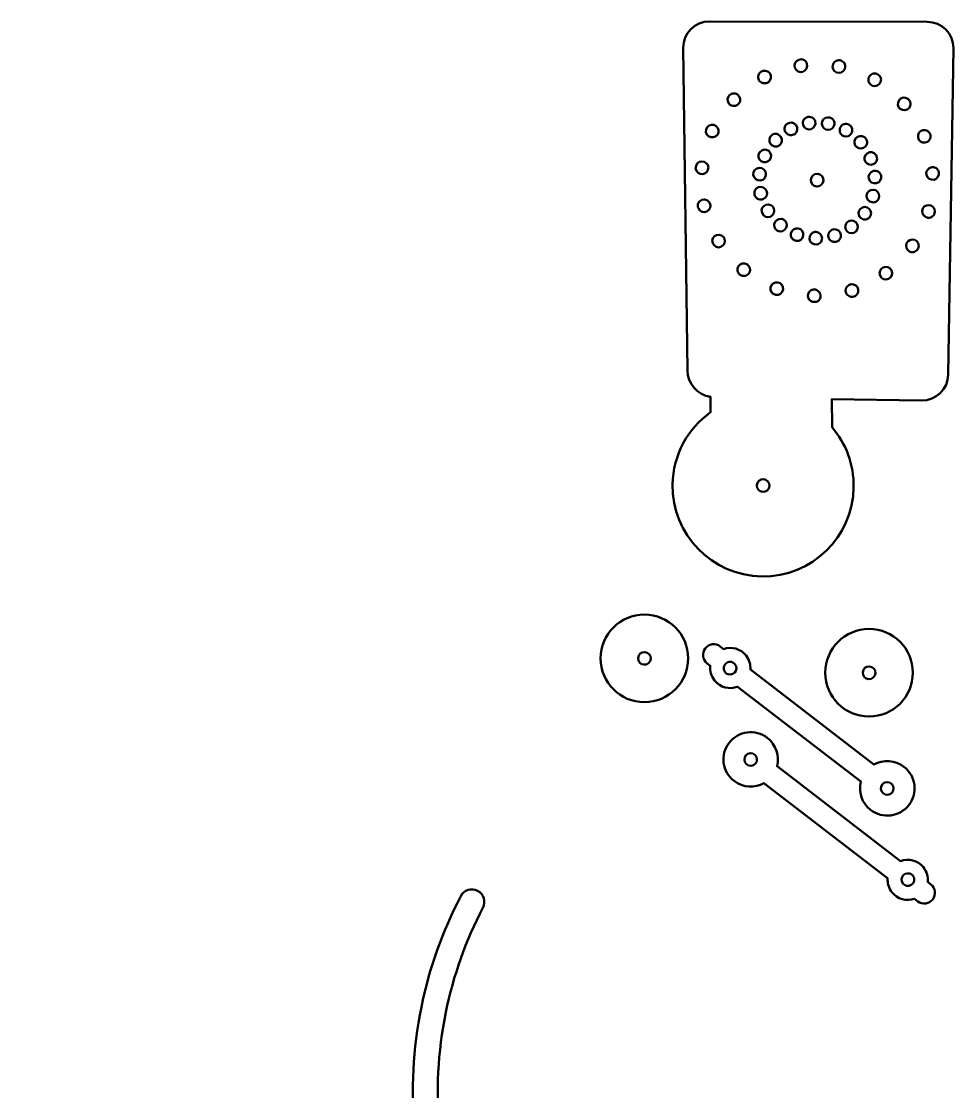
# Model space of a CAD drawing. Header units: inches. Extents: x 1.8 to 45.8, y -63.5 to -2.9.
# Drawn here: x 1.76 to 15.51, y -31.3 to -15.5 of the extents above; entities that cross this region are included whole.
import ezdxf

# ---------------------------------------------------------------- set-up
doc = ezdxf.new("R2010")
doc.units = ezdxf.units.IN
doc.header["$MEASUREMENT"] = 0
doc.layers.add('1', color=7, linetype='Continuous')
doc.layers.add('4', color=7, linetype='Continuous')

# ---------------------------------------------------------------- blocks, each defined once
blk = doc.blocks.new('block 85')
at = {"layer": '1', "color": 140, "lineweight": 50, "true_color": 0x00aeef}
blk.add_open_spline([(8.24, -28.41), (7.971, -28.924), (7.775, -29.476), (7.658, -30.05), (7.532, -30.667), (7.503, -31.281), (7.56, -31.878), (7.56, -31.878), (2.488, -32.671), (2.488, -32.671), (2.488, -32.671), (1.93, -32.759), (1.93, -32.759), (1.93, -32.759), (1.757, -32.786), (1.757, -32.786), (1.757, -32.786), (1.871, -33.515), (1.871, -33.515), (1.871, -33.515), (4.054, -33.173), (4.054, -33.173), (4.054, -33.173), (7.77, -41.689), (7.77, -41.689), (7.77, -41.689), (5.986, -41.859), (5.986, -41.859), (5.986, -41.859), (5.986, -41.859), (5.986, -41.859), (5.986, -41.859), (5.976, -41.613), (5.976, -41.613), (5.976, -41.613), (5.189, -41.646), (5.189, -41.646), (5.189, -41.646), (5.244, -43.002), (5.244, -43.002), (5.244, -43.002), (5.862, -42.977), (5.862, -42.977), (5.862, -42.977), (5.862, -42.977), (5.862, -42.977), (5.862, -42.977), (6.408, -43.812), (6.408, -43.812), (5.614, -44.412), (4.96, -45.203), (4.521, -46.134), (4.521, -46.134), (4.063, -45.941), (4.063, -45.941), (4.063, -45.941), (4.147, -45.53), (4.147, -45.53), (4.178, -45.38), (4.081, -45.234), (3.931, -45.203), (3.931, -45.203), (3.38, -45.091), (3.38, -45.091), (3.23, -45.06), (3.084, -45.157), (3.054, -45.307), (3.023, -45.456), (3.12, -45.603), (3.269, -45.633), (3.269, -45.633), (3.55, -45.69), (3.55, -45.69), (3.55, -45.69), (2.498, -50.842), (2.498, -50.842), (2.468, -50.992), (2.564, -51.138), (2.714, -51.169), (2.864, -51.199), (3.01, -51.103), (3.041, -50.953), (3.041, -50.953), (3.075, -50.786), (3.075, -50.786), (3.075, -50.786), (3.191, -50.81), (3.191, -50.81), (3.168, -51.003), (3.263, -51.177), (3.416, -51.208), (3.569, -51.239), (3.725, -51.117), (3.78, -50.93), (3.877, -50.946), (3.971, -50.883), (3.991, -50.785), (4.012, -50.685), (3.947, -50.588), (3.847, -50.568), (3.847, -50.568), (3.148, -50.425), (3.148, -50.425), (3.148, -50.425), (3.419, -49.1), (3.419, -49.1), (3.419, -49.1), (3.927, -49.097), (3.927, -49.097), (4.026, -51.309), (5.297, -53.309), (7.234, -54.328), (7.257, -54.489), (7.378, -54.625), (7.547, -54.659), (7.651, -54.681), (7.754, -54.659), (7.838, -54.606), (8.164, -54.734), (8.505, -54.836), (8.86, -54.908), (8.96, -54.929), (9.057, -54.864), (9.078, -54.765), (9.098, -54.665), (9.034, -54.567), (8.934, -54.547), (8.618, -54.483), (8.313, -54.393), (8.021, -54.281), (8.026, -54.093), (7.896, -53.922), (7.705, -53.883), (7.577, -53.857), (7.45, -53.897), (7.36, -53.978), (5.15, -52.791), (3.878, -50.235), (4.409, -47.632), (5.057, -44.46), (8.14, -42.401), (11.282, -43.042), (11.382, -43.063), (11.479, -42.998), (11.499, -42.899), (11.52, -42.799), (11.455, -42.701), (11.355, -42.681), (9.815, -42.367), (8.288, -42.662), (7.022, -43.403), (7.022, -43.403), (6.468, -42.555), (6.468, -42.555), (6.468, -42.555), (11.51, -42.073), (11.51, -42.073), (11.633, -42.283), (11.84, -42.443), (12.098, -42.496), (12.577, -42.594), (13.044, -42.285), (13.142, -41.806), (13.239, -41.327), (12.93, -40.86), (12.452, -40.762), (12.306, -40.732), (12.162, -40.741), (12.029, -40.779), (12.029, -40.779), (5.297, -32.979), (5.297, -32.979), (5.297, -32.979), (7.675, -32.607), (7.675, -32.607), (8.183, -34.935), (10.017, -36.864), (12.497, -37.37), (12.871, -37.447), (13.252, -37.489), (13.63, -37.496), (13.721, -37.498), (13.797, -37.434), (13.814, -37.348), (13.817, -37.338), (13.818, -37.326), (13.818, -37.315), (13.82, -37.213), (13.739, -37.129), (13.637, -37.127), (13.282, -37.12), (12.923, -37.081), (12.571, -37.009), (10.009, -36.486), (8.181, -34.349), (7.93, -31.875), (7.873, -31.304), (7.899, -30.715), (8.019, -30.124), (8.13, -29.583), (8.314, -29.064), (8.567, -28.581), (8.614, -28.49), (8.579, -28.379), (8.489, -28.332), (8.399, -28.285), (8.288, -28.319), (8.24, -28.41)], degree=3, knots=[0, 0, 0, 0, 1, 1, 1, 2, 2, 2, 3, 3, 3, 4, 4, 4, 5, 5, 5, 6, 6, 6, 7, 7, 7, 8, 8, 8, 9, 9, 9, 10, 10, 10, 11, 11, 11, 12, 12, 12, 13, 13, 13, 14, 14, 14, 15, 15, 15, 16, 16, 16, 17, 17, 17, 18, 18, 18, 19, 19, 19, 20, 20, 20, 21, 21, 21, 22, 22, 22, 23, 23, 23, 24, 24, 24, 25, 25, 25, 26, 26, 26, 27, 27, 27, 28, 28, 28, 29, 29, 29, 30, 30, 30, 31, 31, 31, 32, 32, 32, 33, 33, 33, 34, 34, 34, 35, 35, 35, 36, 36, 36, 37, 37, 37, 38, 38, 38, 39, 39, 39, 40, 40, 40, 41, 41, 41, 42, 42, 42, 43, 43, 43, 44, 44, 44, 45, 45, 45, 46, 46, 46, 47, 47, 47, 48, 48, 48, 49, 49, 49, 50, 50, 50, 51, 51, 51, 52, 52, 52, 53, 53, 53, 54, 54, 54, 55, 55, 55, 56, 56, 56, 57, 57, 57, 58, 58, 58, 59, 59, 59, 60, 60, 60, 61, 61, 61, 62, 62, 62, 63, 63, 63, 64, 64, 64, 65, 65, 65, 66, 66, 66, 67, 67, 67, 68, 68, 68, 69, 69, 69, 69], dxfattribs=at)

msp = doc.modelspace()

# ---------------------------------------------------------------- linework, layer by layer
at = {"color": 240, "lineweight": 50, "true_color": 0xed1c24}
for points, knots in [([(15.124, -15.502), (15.124, -15.502), (11.909, -15.497), (11.909, -15.497), (11.694, -15.497), (11.521, -15.672), (11.523, -15.887), (11.523, -15.887), (11.583, -20.649), (11.583, -20.649), (11.585, -20.846), (11.736, -21.012), (11.926, -21.041), (11.926, -21.041), (11.927, -21.266), (11.927, -21.266), (11.593, -21.505), (11.372, -21.891), (11.365, -22.333), (11.354, -23.071), (11.943, -23.678), (12.681, -23.69), (13.418, -23.701), (14.026, -23.112), (14.037, -22.375), (14.043, -22.036), (13.921, -21.727), (13.718, -21.488), (13.718, -21.488), (13.716, -21.073), (13.716, -21.073), (13.716, -21.073), (15.036, -21.093), (15.036, -21.093), (15.251, -21.097), (15.43, -20.924), (15.433, -20.709), (15.433, -20.709), (15.508, -15.893), (15.508, -15.893), (15.512, -15.679), (15.339, -15.503), (15.124, -15.502)], [0, 0, 0, 0, 1, 1, 1, 2, 2, 2, 3, 3, 3, 4, 4, 4, 5, 5, 5, 6, 6, 6, 7, 7, 7, 8, 8, 8, 9, 9, 9, 10, 10, 10, 11, 11, 11, 12, 12, 12, 13, 13, 13, 14, 14, 14, 14]), ([(13.348, -16.122), (13.361, -16.173), (13.333, -16.22), (13.287, -16.239), (13.242, -16.255), (13.19, -16.23), (13.171, -16.181), (13.151, -16.133), (13.175, -16.08), (13.227, -16.062), (13.253, -16.053), (13.28, -16.055), (13.302, -16.065), (13.324, -16.076), (13.341, -16.097), (13.348, -16.122)], [0, 0, 0, 0, 1, 1, 1, 2, 2, 2, 3, 3, 3, 4, 4, 4, 5, 5, 5, 5]), ([(13.914, -16.167), (13.911, -16.218), (13.867, -16.258), (13.819, -16.255), (13.77, -16.258), (13.73, -16.218), (13.727, -16.166), (13.724, -16.115), (13.764, -16.071), (13.819, -16.07), (13.847, -16.068), (13.872, -16.08), (13.889, -16.099), (13.906, -16.117), (13.915, -16.141), (13.914, -16.167)], [0, 0, 0, 0, 1, 1, 1, 2, 2, 2, 3, 3, 3, 4, 4, 4, 5, 5, 5, 5]), ([(12.798, -16.263), (12.827, -16.305), (12.817, -16.364), (12.779, -16.394), (12.759, -16.408), (12.735, -16.413), (12.712, -16.41), (12.69, -16.408), (12.667, -16.397), (12.65, -16.378), (12.634, -16.358), (12.626, -16.334), (12.628, -16.309), (12.63, -16.285), (12.642, -16.261), (12.664, -16.245), (12.708, -16.213), (12.769, -16.221), (12.798, -16.263)], [0, 0, 0, 0, 1, 1, 1, 2, 2, 2, 3, 3, 3, 4, 4, 4, 5, 5, 5, 6, 6, 6, 6]), ([(14.435, -16.392), (14.415, -16.439), (14.361, -16.464), (14.315, -16.447), (14.292, -16.439), (14.276, -16.421), (14.265, -16.401), (14.254, -16.381), (14.251, -16.356), (14.258, -16.331), (14.272, -16.283), (14.326, -16.25), (14.377, -16.27), (14.428, -16.29), (14.455, -16.345), (14.435, -16.392)], [0, 0, 0, 0, 1, 1, 1, 2, 2, 2, 3, 3, 3, 4, 4, 4, 5, 5, 5, 5]), ([(12.324, -16.577), (12.366, -16.608), (12.375, -16.665), (12.347, -16.704), (12.322, -16.746), (12.267, -16.758), (12.221, -16.732), (12.177, -16.707), (12.162, -16.649), (12.192, -16.603), (12.219, -16.554), (12.284, -16.546), (12.324, -16.577)], [0, 0, 0, 0, 1, 1, 1, 2, 2, 2, 3, 3, 3, 4, 4, 4, 4]), ([(14.854, -16.775), (14.819, -16.815), (14.764, -16.817), (14.724, -16.788), (14.684, -16.759), (14.678, -16.703), (14.707, -16.66), (14.737, -16.617), (14.795, -16.608), (14.838, -16.641), (14.86, -16.658), (14.874, -16.681), (14.876, -16.706), (14.878, -16.731), (14.871, -16.756), (14.854, -16.775)], [0, 0, 0, 0, 1, 1, 1, 2, 2, 2, 3, 3, 3, 4, 4, 4, 5, 5, 5, 5]), ([(13.469, -16.971), (13.483, -17.022), (13.454, -17.069), (13.409, -17.088), (13.363, -17.104), (13.312, -17.079), (13.292, -17.03), (13.273, -16.982), (13.297, -16.929), (13.349, -16.911), (13.374, -16.902), (13.401, -16.904), (13.423, -16.914), (13.445, -16.925), (13.462, -16.946), (13.469, -16.971)], [0, 0, 0, 0, 1, 1, 1, 2, 2, 2, 3, 3, 3, 4, 4, 4, 5, 5, 5, 5]), ([(11.976, -17.025), (12.024, -17.041), (12.053, -17.093), (12.042, -17.14), (12.03, -17.187), (11.979, -17.215), (11.93, -17.206), (11.879, -17.197), (11.845, -17.146), (11.86, -17.094), (11.875, -17.041), (11.927, -17.009), (11.976, -17.025)], [0, 0, 0, 0, 1, 1, 1, 2, 2, 2, 3, 3, 3, 4, 4, 4, 4]), ([(13.187, -17.028), (13.216, -17.07), (13.207, -17.129), (13.168, -17.159), (13.149, -17.173), (13.125, -17.178), (13.102, -17.175), (13.079, -17.173), (13.057, -17.162), (13.04, -17.143), (13.023, -17.123), (13.015, -17.099), (13.017, -17.074), (13.019, -17.05), (13.031, -17.026), (13.054, -17.01), (13.098, -16.978), (13.159, -16.986), (13.187, -17.028)], [0, 0, 0, 0, 1, 1, 1, 2, 2, 2, 3, 3, 3, 4, 4, 4, 5, 5, 5, 6, 6, 6, 6]), ([(13.754, -17.01), (13.75, -17.061), (13.707, -17.1), (13.659, -17.098), (13.61, -17.1), (13.57, -17.061), (13.567, -17.009), (13.564, -16.957), (13.604, -16.914), (13.659, -16.913), (13.687, -16.911), (13.711, -16.923), (13.728, -16.941), (13.746, -16.96), (13.755, -16.984), (13.754, -17.01)], [0, 0, 0, 0, 1, 1, 1, 2, 2, 2, 3, 3, 3, 4, 4, 4, 5, 5, 5, 5]), ([(14.011, -17.137), (13.992, -17.184), (13.937, -17.209), (13.891, -17.192), (13.868, -17.184), (13.852, -17.166), (13.841, -17.146), (13.831, -17.126), (13.827, -17.101), (13.835, -17.076), (13.848, -17.028), (13.902, -16.995), (13.953, -17.015), (14.004, -17.034), (14.031, -17.09), (14.011, -17.137)], [0, 0, 0, 0, 1, 1, 1, 2, 2, 2, 3, 3, 3, 4, 4, 4, 5, 5, 5, 5]), ([(12.94, -17.174), (12.981, -17.205), (12.99, -17.263), (12.962, -17.302), (12.937, -17.344), (12.882, -17.356), (12.837, -17.33), (12.792, -17.304), (12.778, -17.247), (12.807, -17.2), (12.835, -17.152), (12.899, -17.144), (12.94, -17.174)], [0, 0, 0, 0, 1, 1, 1, 2, 2, 2, 3, 3, 3, 4, 4, 4, 4]), ([(14.213, -17.342), (14.178, -17.382), (14.122, -17.383), (14.083, -17.355), (14.043, -17.326), (14.036, -17.27), (14.066, -17.227), (14.096, -17.184), (14.153, -17.175), (14.197, -17.208), (14.219, -17.225), (14.233, -17.248), (14.235, -17.273), (14.237, -17.298), (14.23, -17.323), (14.213, -17.342)], [0, 0, 0, 0, 1, 1, 1, 2, 2, 2, 3, 3, 3, 4, 4, 4, 5, 5, 5, 5]), ([(15.126, -17.274), (15.082, -17.299), (15.024, -17.284), (14.999, -17.243), (14.976, -17.201), (14.982, -17.148), (15.025, -17.117), (15.066, -17.086), (15.126, -17.096), (15.157, -17.141), (15.185, -17.188), (15.171, -17.248), (15.126, -17.274)], [0, 0, 0, 0, 1, 1, 1, 2, 2, 2, 3, 3, 3, 4, 4, 4, 4]), ([(12.751, -17.392), (12.799, -17.407), (12.828, -17.46), (12.817, -17.507), (12.805, -17.554), (12.754, -17.582), (12.705, -17.573), (12.654, -17.563), (12.62, -17.513), (12.635, -17.46), (12.65, -17.408), (12.702, -17.376), (12.751, -17.392)], [0, 0, 0, 0, 1, 1, 1, 2, 2, 2, 3, 3, 3, 4, 4, 4, 4]), ([(14.337, -17.601), (14.293, -17.627), (14.235, -17.612), (14.21, -17.571), (14.187, -17.529), (14.193, -17.476), (14.236, -17.445), (14.277, -17.414), (14.337, -17.423), (14.368, -17.469), (14.396, -17.516), (14.382, -17.576), (14.337, -17.601)], [0, 0, 0, 0, 1, 1, 1, 2, 2, 2, 3, 3, 3, 4, 4, 4, 4]), ([(11.795, -17.563), (11.847, -17.562), (11.89, -17.602), (11.893, -17.651), (11.893, -17.675), (11.886, -17.697), (11.872, -17.715), (11.858, -17.733), (11.836, -17.746), (11.81, -17.75), (11.759, -17.757), (11.712, -17.721), (11.705, -17.666), (11.703, -17.611), (11.744, -17.564), (11.795, -17.563)], [0, 0, 0, 0, 1, 1, 1, 2, 2, 2, 3, 3, 3, 4, 4, 4, 5, 5, 5, 5]), ([(12.646, -17.659), (12.697, -17.658), (12.741, -17.698), (12.743, -17.746), (12.744, -17.77), (12.737, -17.793), (12.723, -17.811), (12.708, -17.829), (12.687, -17.842), (12.661, -17.845), (12.61, -17.852), (12.563, -17.816), (12.556, -17.761), (12.553, -17.707), (12.595, -17.66), (12.646, -17.659)], [0, 0, 0, 0, 1, 1, 1, 2, 2, 2, 3, 3, 3, 4, 4, 4, 5, 5, 5, 5]), ([(15.223, -17.833), (15.173, -17.843), (15.123, -17.81), (15.11, -17.763), (15.098, -17.716), (15.13, -17.667), (15.178, -17.652), (15.202, -17.644), (15.228, -17.647), (15.249, -17.659), (15.27, -17.671), (15.286, -17.692), (15.292, -17.718), (15.304, -17.771), (15.274, -17.824), (15.223, -17.833)], [0, 0, 0, 0, 1, 1, 1, 2, 2, 2, 3, 3, 3, 4, 4, 4, 5, 5, 5, 5]), ([(13.492, -17.934), (13.44, -17.931), (13.401, -17.886), (13.404, -17.835), (13.407, -17.783), (13.451, -17.744), (13.503, -17.747), (13.554, -17.75), (13.594, -17.794), (13.591, -17.846), (13.588, -17.898), (13.543, -17.937), (13.492, -17.934)], [0, 0, 0, 0, 1, 1, 1, 2, 2, 2, 3, 3, 3, 4, 4, 4, 4]), ([(14.373, -17.887), (14.323, -17.896), (14.272, -17.864), (14.26, -17.817), (14.247, -17.77), (14.28, -17.721), (14.328, -17.705), (14.352, -17.698), (14.378, -17.701), (14.399, -17.712), (14.419, -17.724), (14.435, -17.745), (14.441, -17.771), (14.454, -17.825), (14.423, -17.877), (14.373, -17.887)], [0, 0, 0, 0, 1, 1, 1, 2, 2, 2, 3, 3, 3, 4, 4, 4, 5, 5, 5, 5]), ([(12.632, -17.946), (12.681, -17.928), (12.733, -17.952), (12.752, -17.997), (12.773, -18.041), (12.752, -18.094), (12.706, -18.117), (12.66, -18.141), (12.604, -18.121), (12.581, -18.071), (12.556, -18.021), (12.584, -17.963), (12.632, -17.946)], [0, 0, 0, 0, 1, 1, 1, 2, 2, 2, 3, 3, 3, 4, 4, 4, 4]), ([(14.31, -18.167), (14.258, -18.159), (14.226, -18.114), (14.228, -18.065), (14.231, -18.016), (14.274, -17.98), (14.326, -17.981), (14.378, -17.982), (14.418, -18.026), (14.414, -18.081), (14.411, -18.108), (14.4, -18.132), (14.381, -18.148), (14.361, -18.163), (14.336, -18.171), (14.31, -18.167)], [0, 0, 0, 0, 1, 1, 1, 2, 2, 2, 3, 3, 3, 4, 4, 4, 5, 5, 5, 5]), ([(11.798, -18.131), (11.847, -18.113), (11.898, -18.138), (11.917, -18.182), (11.938, -18.226), (11.918, -18.279), (11.872, -18.303), (11.825, -18.326), (11.77, -18.307), (11.747, -18.256), (11.722, -18.207), (11.75, -18.149), (11.798, -18.131)], [0, 0, 0, 0, 1, 1, 1, 2, 2, 2, 3, 3, 3, 4, 4, 4, 4]), ([(12.71, -18.222), (12.75, -18.19), (12.81, -18.194), (12.843, -18.23), (12.876, -18.265), (12.872, -18.323), (12.837, -18.36), (12.801, -18.397), (12.74, -18.398), (12.705, -18.356), (12.669, -18.315), (12.671, -18.254), (12.71, -18.222)], [0, 0, 0, 0, 1, 1, 1, 2, 2, 2, 3, 3, 3, 4, 4, 4, 4]), ([(14.161, -18.413), (14.115, -18.389), (14.096, -18.333), (14.116, -18.29), (14.139, -18.247), (14.187, -18.223), (14.236, -18.242), (14.284, -18.26), (14.309, -18.315), (14.288, -18.366), (14.264, -18.415), (14.206, -18.437), (14.161, -18.413)], [0, 0, 0, 0, 1, 1, 1, 2, 2, 2, 3, 3, 3, 4, 4, 4, 4]), ([(15.131, -18.394), (15.079, -18.386), (15.047, -18.341), (15.049, -18.292), (15.052, -18.243), (15.095, -18.206), (15.147, -18.208), (15.199, -18.209), (15.239, -18.252), (15.235, -18.307), (15.232, -18.335), (15.221, -18.359), (15.202, -18.374), (15.182, -18.39), (15.157, -18.397), (15.131, -18.394)], [0, 0, 0, 0, 1, 1, 1, 2, 2, 2, 3, 3, 3, 4, 4, 4, 5, 5, 5, 5]), ([(12.877, -18.457), (12.905, -18.413), (12.962, -18.399), (13.003, -18.423), (13.046, -18.447), (13.064, -18.499), (13.041, -18.546), (13.019, -18.593), (12.963, -18.612), (12.914, -18.587), (12.865, -18.562), (12.85, -18.5), (12.877, -18.457)], [0, 0, 0, 0, 1, 1, 1, 2, 2, 2, 3, 3, 3, 4, 4, 4, 4]), ([(13.94, -18.598), (13.904, -18.56), (13.906, -18.503), (13.938, -18.466), (13.97, -18.43), (14.027, -18.428), (14.068, -18.461), (14.108, -18.494), (14.112, -18.552), (14.075, -18.593), (14.037, -18.633), (13.977, -18.637), (13.94, -18.598)], [0, 0, 0, 0, 1, 1, 1, 2, 2, 2, 3, 3, 3, 4, 4, 4, 4]), ([(11.982, -18.668), (12.022, -18.636), (12.082, -18.64), (12.115, -18.676), (12.148, -18.711), (12.144, -18.77), (12.109, -18.806), (12.073, -18.843), (12.012, -18.844), (11.977, -18.802), (11.941, -18.761), (11.943, -18.7), (11.982, -18.668)], [0, 0, 0, 0, 1, 1, 1, 2, 2, 2, 3, 3, 3, 4, 4, 4, 4]), ([(13.11, -18.627), (13.122, -18.576), (13.17, -18.546), (13.219, -18.552), (13.267, -18.56), (13.3, -18.607), (13.294, -18.659), (13.288, -18.71), (13.242, -18.746), (13.188, -18.736), (13.134, -18.727), (13.097, -18.679), (13.11, -18.627)], [0, 0, 0, 0, 1, 1, 1, 2, 2, 2, 3, 3, 3, 4, 4, 4, 4]), ([(13.385, -18.71), (13.379, -18.659), (13.416, -18.612), (13.464, -18.605), (13.488, -18.601), (13.511, -18.609), (13.53, -18.622), (13.549, -18.635), (13.563, -18.655), (13.569, -18.68), (13.574, -18.705), (13.57, -18.73), (13.556, -18.751), (13.543, -18.771), (13.521, -18.787), (13.494, -18.79), (13.44, -18.797), (13.39, -18.761), (13.385, -18.71)], [0, 0, 0, 0, 1, 1, 1, 2, 2, 2, 3, 3, 3, 4, 4, 4, 5, 5, 5, 6, 6, 6, 6]), ([(13.672, -18.7), (13.65, -18.653), (13.669, -18.597), (13.713, -18.576), (13.755, -18.553), (13.809, -18.567), (13.836, -18.611), (13.863, -18.655), (13.849, -18.713), (13.801, -18.741), (13.753, -18.767), (13.693, -18.746), (13.672, -18.7)], [0, 0, 0, 0, 1, 1, 1, 2, 2, 2, 3, 3, 3, 4, 4, 4, 4]), ([(14.863, -18.894), (14.817, -18.871), (14.798, -18.814), (14.818, -18.771), (14.841, -18.728), (14.888, -18.704), (14.938, -18.723), (14.986, -18.741), (15.011, -18.796), (14.99, -18.847), (14.966, -18.896), (14.908, -18.918), (14.863, -18.894)], [0, 0, 0, 0, 1, 1, 1, 2, 2, 2, 3, 3, 3, 4, 4, 4, 4]), ([(12.335, -19.114), (12.362, -19.07), (12.419, -19.056), (12.461, -19.08), (12.503, -19.104), (12.521, -19.156), (12.499, -19.203), (12.477, -19.25), (12.421, -19.269), (12.371, -19.244), (12.323, -19.219), (12.308, -19.157), (12.335, -19.114)], [0, 0, 0, 0, 1, 1, 1, 2, 2, 2, 3, 3, 3, 4, 4, 4, 4]), ([(14.447, -19.281), (14.411, -19.243), (14.413, -19.187), (14.444, -19.149), (14.477, -19.113), (14.534, -19.111), (14.574, -19.144), (14.615, -19.177), (14.619, -19.236), (14.581, -19.276), (14.544, -19.316), (14.484, -19.32), (14.447, -19.281)], [0, 0, 0, 0, 1, 1, 1, 2, 2, 2, 3, 3, 3, 4, 4, 4, 4]), ([(12.811, -19.424), (12.822, -19.373), (12.871, -19.343), (12.92, -19.349), (12.968, -19.356), (13, -19.404), (12.995, -19.456), (12.989, -19.507), (12.943, -19.543), (12.888, -19.533), (12.834, -19.524), (12.798, -19.476), (12.811, -19.424)], [0, 0, 0, 0, 1, 1, 1, 2, 2, 2, 3, 3, 3, 4, 4, 4, 4]), ([(13.928, -19.51), (13.906, -19.464), (13.925, -19.408), (13.969, -19.387), (14.011, -19.364), (14.065, -19.377), (14.092, -19.422), (14.119, -19.466), (14.105, -19.524), (14.057, -19.551), (14.009, -19.578), (13.949, -19.556), (13.928, -19.51)], [0, 0, 0, 0, 1, 1, 1, 2, 2, 2, 3, 3, 3, 4, 4, 4, 4]), ([(13.362, -19.56), (13.357, -19.509), (13.393, -19.462), (13.441, -19.454), (13.465, -19.45), (13.488, -19.458), (13.507, -19.472), (13.526, -19.484), (13.541, -19.504), (13.546, -19.529), (13.552, -19.554), (13.547, -19.58), (13.533, -19.6), (13.52, -19.621), (13.498, -19.637), (13.471, -19.639), (13.417, -19.647), (13.367, -19.611), (13.362, -19.56)], [0, 0, 0, 0, 1, 1, 1, 2, 2, 2, 3, 3, 3, 4, 4, 4, 5, 5, 5, 6, 6, 6, 6]), ([(12.696, -22.443), (12.644, -22.44), (12.605, -22.396), (12.608, -22.344), (12.611, -22.293), (12.655, -22.253), (12.707, -22.256), (12.758, -22.259), (12.798, -22.304), (12.794, -22.355), (12.791, -22.407), (12.747, -22.446), (12.696, -22.443)], [0, 0, 0, 0, 1, 1, 1, 2, 2, 2, 3, 3, 3, 4, 4, 4, 4])]:
    msp.add_open_spline(points, degree=3, knots=knots, dxfattribs=at)
at = {"layer": '4', "color": 32, "lineweight": 50, "true_color": 0xf26522}
for points, knots in [([(11.595, -24.9), (11.595, -25.257), (11.306, -25.546), (10.949, -25.546), (10.592, -25.546), (10.303, -25.257), (10.303, -24.9), (10.303, -24.543), (10.592, -24.254), (10.949, -24.254), (11.306, -24.254), (11.595, -24.543), (11.595, -24.9)], [0, 0, 0, 0, 1, 1, 1, 2, 2, 2, 3, 3, 3, 4, 4, 4, 4]), ([(11.595, -24.9), (11.595, -25.257), (11.306, -25.546), (10.949, -25.546), (10.592, -25.546), (10.303, -25.257), (10.303, -24.9), (10.303, -24.543), (10.592, -24.254), (10.949, -24.254), (11.306, -24.254), (11.595, -24.543), (11.595, -24.9)], [0, 0, 0, 0, 1, 1, 1, 2, 2, 2, 3, 3, 3, 4, 4, 4, 4]), ([(14.911, -25.112), (14.911, -25.469), (14.622, -25.758), (14.265, -25.758), (13.908, -25.758), (13.618, -25.469), (13.618, -25.112), (13.618, -24.755), (13.908, -24.466), (14.265, -24.466), (14.622, -24.466), (14.911, -24.755), (14.911, -25.112)], [0, 0, 0, 0, 1, 1, 1, 2, 2, 2, 3, 3, 3, 4, 4, 4, 4]), ([(14.911, -25.112), (14.911, -25.469), (14.622, -25.758), (14.265, -25.758), (13.908, -25.758), (13.618, -25.469), (13.618, -25.112), (13.618, -24.755), (13.908, -24.466), (14.265, -24.466), (14.622, -24.466), (14.911, -24.755), (14.911, -25.112)], [0, 0, 0, 0, 1, 1, 1, 2, 2, 2, 3, 3, 3, 4, 4, 4, 4]), ([(10.943, -24.993), (10.892, -24.99), (10.853, -24.946), (10.856, -24.894), (10.859, -24.843), (10.903, -24.803), (10.955, -24.807), (11.006, -24.81), (11.046, -24.854), (11.042, -24.906), (11.039, -24.957), (10.995, -24.997), (10.943, -24.993)], [0, 0, 0, 0, 1, 1, 1, 2, 2, 2, 3, 3, 3, 4, 4, 4, 4]), ([(10.943, -24.993), (10.892, -24.99), (10.853, -24.946), (10.856, -24.894), (10.859, -24.843), (10.903, -24.803), (10.955, -24.807), (11.006, -24.81), (11.046, -24.854), (11.042, -24.906), (11.039, -24.957), (10.995, -24.997), (10.943, -24.993)], [0, 0, 0, 0, 1, 1, 1, 2, 2, 2, 3, 3, 3, 4, 4, 4, 4]), ([(11.875, -24.974), (11.875, -24.974), (11.922, -25.01), (11.922, -25.01), (11.914, -25.085), (11.934, -25.163), (11.984, -25.226), (12.067, -25.331), (12.206, -25.365), (12.324, -25.319), (12.324, -25.319), (14.144, -26.719), (14.144, -26.719), (14.106, -26.87), (14.157, -27.037), (14.288, -27.138), (14.465, -27.273), (14.717, -27.24), (14.852, -27.065), (14.988, -26.889), (14.955, -26.636), (14.779, -26.501), (14.648, -26.4), (14.474, -26.393), (14.337, -26.468), (14.337, -26.468), (12.513, -25.065), (12.513, -25.065), (12.519, -24.993), (12.498, -24.919), (12.45, -24.858), (12.369, -24.756), (12.235, -24.721), (12.119, -24.762), (12.119, -24.762), (12.068, -24.723), (12.068, -24.723), (12.068, -24.723), (12.068, -24.724), (12.068, -24.724), (11.999, -24.671), (11.9, -24.684), (11.847, -24.753), (11.794, -24.822), (11.807, -24.921), (11.875, -24.974), (11.875, -24.974), (11.875, -24.974), (11.875, -24.974)], [0, 0, 0, 0, 1, 1, 1, 2, 2, 2, 3, 3, 3, 4, 4, 4, 5, 5, 5, 6, 6, 6, 7, 7, 7, 8, 8, 8, 9, 9, 9, 10, 10, 10, 11, 11, 11, 12, 12, 12, 13, 13, 13, 14, 14, 14, 15, 15, 15, 16, 16, 16, 16]), ([(12.185, -25.133), (12.135, -25.12), (12.105, -25.066), (12.127, -25.012), (12.149, -24.958), (12.211, -24.935), (12.256, -24.961), (12.301, -24.986), (12.317, -25.041), (12.3, -25.083), (12.283, -25.124), (12.235, -25.146), (12.185, -25.133)], [0, 0, 0, 0, 1, 1, 1, 2, 2, 2, 3, 3, 3, 4, 4, 4, 4]), ([(14.259, -25.205), (14.207, -25.202), (14.168, -25.158), (14.172, -25.106), (14.175, -25.055), (14.219, -25.015), (14.271, -25.019), (14.322, -25.022), (14.361, -25.066), (14.358, -25.118), (14.355, -25.17), (14.311, -25.209), (14.259, -25.205)], [0, 0, 0, 0, 1, 1, 1, 2, 2, 2, 3, 3, 3, 4, 4, 4, 4]), ([(14.259, -25.205), (14.207, -25.202), (14.168, -25.158), (14.172, -25.106), (14.175, -25.055), (14.219, -25.015), (14.271, -25.019), (14.322, -25.022), (14.361, -25.066), (14.358, -25.118), (14.355, -25.17), (14.311, -25.209), (14.259, -25.205)], [0, 0, 0, 0, 1, 1, 1, 2, 2, 2, 3, 3, 3, 4, 4, 4, 4]), ([(15.176, -28.237), (15.176, -28.237), (15.13, -28.201), (15.13, -28.201), (15.138, -28.126), (15.118, -28.048), (15.067, -27.985), (14.985, -27.88), (14.846, -27.846), (14.727, -27.892), (14.727, -27.892), (12.907, -26.492), (12.907, -26.492), (12.946, -26.341), (12.894, -26.174), (12.763, -26.073), (12.587, -25.938), (12.335, -25.971), (12.199, -26.147), (12.064, -26.323), (12.096, -26.575), (12.272, -26.71), (12.404, -26.811), (12.578, -26.819), (12.714, -26.743), (12.714, -26.743), (14.538, -28.146), (14.538, -28.146), (14.533, -28.218), (14.553, -28.292), (14.601, -28.353), (14.682, -28.455), (14.816, -28.49), (14.933, -28.449), (14.933, -28.449), (14.983, -28.488), (14.983, -28.488), (14.983, -28.488), (14.984, -28.487), (14.984, -28.487), (15.053, -28.54), (15.151, -28.527), (15.204, -28.458), (15.257, -28.389), (15.244, -28.29), (15.176, -28.237), (15.176, -28.237), (15.176, -28.237), (15.176, -28.237)], [0, 0, 0, 0, 1, 1, 1, 2, 2, 2, 3, 3, 3, 4, 4, 4, 5, 5, 5, 6, 6, 6, 7, 7, 7, 8, 8, 8, 9, 9, 9, 10, 10, 10, 11, 11, 11, 12, 12, 12, 13, 13, 13, 14, 14, 14, 15, 15, 15, 16, 16, 16, 16]), ([(12.587, -26.454), (12.553, -26.493), (12.494, -26.496), (12.455, -26.461), (12.417, -26.427), (12.413, -26.368), (12.448, -26.329), (12.482, -26.291), (12.541, -26.288), (12.58, -26.322), (12.618, -26.356), (12.622, -26.416), (12.587, -26.454)], [0, 0, 0, 0, 1, 1, 1, 2, 2, 2, 3, 3, 3, 4, 4, 4, 4]), ([(14.464, -26.757), (14.498, -26.719), (14.557, -26.715), (14.596, -26.75), (14.634, -26.784), (14.638, -26.843), (14.603, -26.882), (14.569, -26.92), (14.51, -26.923), (14.471, -26.889), (14.433, -26.855), (14.429, -26.796), (14.464, -26.757)], [0, 0, 0, 0, 1, 1, 1, 2, 2, 2, 3, 3, 3, 4, 4, 4, 4]), ([(14.866, -28.078), (14.916, -28.091), (14.946, -28.145), (14.924, -28.199), (14.902, -28.253), (14.84, -28.276), (14.796, -28.25), (14.751, -28.225), (14.734, -28.17), (14.751, -28.128), (14.768, -28.087), (14.816, -28.065), (14.866, -28.078)], [0, 0, 0, 0, 1, 1, 1, 2, 2, 2, 3, 3, 3, 4, 4, 4, 4])]:
    msp.add_open_spline(points, degree=3, knots=knots, dxfattribs=at)

# ---------------------------------------------------------------- block references
at = {"layer": '1'}
msp.add_blockref('block 85', (0, 0), dxfattribs=at)

doc.saveas('drawing.dxf')
